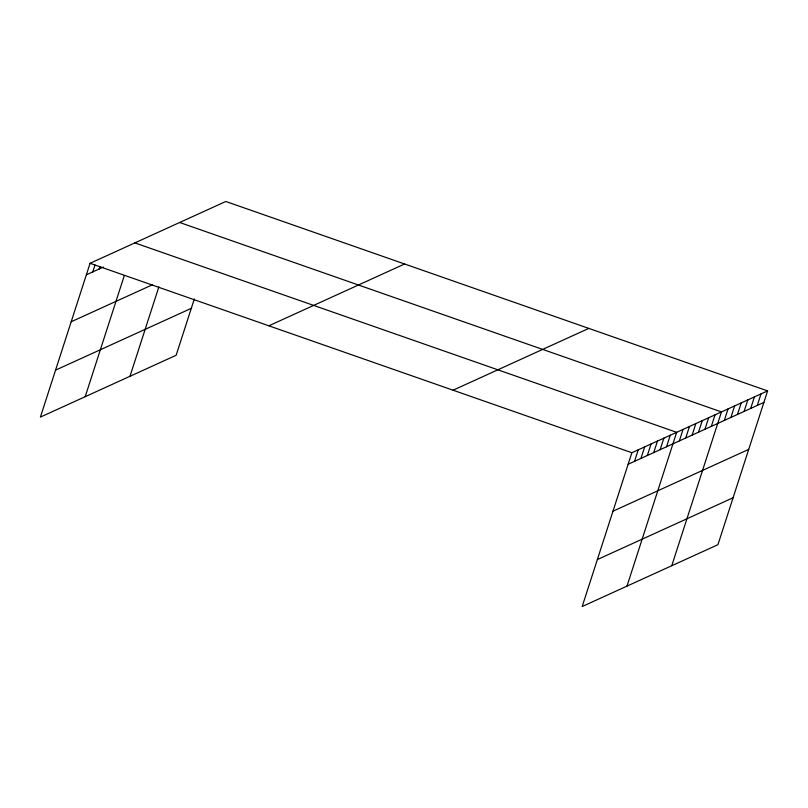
<?xml version="1.0" encoding="UTF-8"?>
<svg xmlns="http://www.w3.org/2000/svg" width="808" height="808" viewBox="0 0 808 808"><rect width="100%" height="100%" fill="white"/><g stroke="black" fill="none" stroke-linecap="round" stroke-linejoin="round"><path stroke-width="1.21" d="M767.6 390.91L631.866 452.722L582.184 606.525L717.928 544.703L767.6 390.91L225.816 201.475L90.072 263.297L40.4 417.09L176.134 355.278L194.354 298.889M92.758 271.902L94.99 264.984M99.152 268.983L99.899 266.68M85.194 396.698L124.321 275.548M129.987 376.296L158.873 286.87M634.543 461.328L638.259 449.804M640.936 458.419L644.663 446.895M647.339 455.5L651.056 443.976M653.733 452.591L657.46 441.067M660.136 449.672L663.863 438.148M666.539 446.763L670.256 435.239M626.978 586.123L676.66 432.32L134.865 242.895M679.336 440.926L683.053 429.412M685.729 438.017L689.456 426.493M692.133 435.098L695.85 423.584M698.526 432.189L702.253 420.665M704.93 429.27L708.656 417.756M711.333 426.361L715.05 414.837M671.771 565.721L721.453 411.918L179.659 222.493M724.322 420.443L728.038 408.919M730.917 417.443L734.634 405.919M737.502 414.443L741.229 402.919M744.097 411.434L747.824 399.909M750.693 408.434L754.409 396.91M757.288 405.434L761.005 393.91M86.355 274.811L103.414 267.044M71.185 321.766L152.247 284.86M55.56 370.145L191.304 308.333M268.862 325.806L404.606 263.994M453.076 390.203L588.81 328.391M628.139 464.246L763.873 402.435M612.979 511.191L748.713 449.379M597.354 559.57L733.088 497.758M90.072 263.297L631.866 452.722"/></g></svg>
